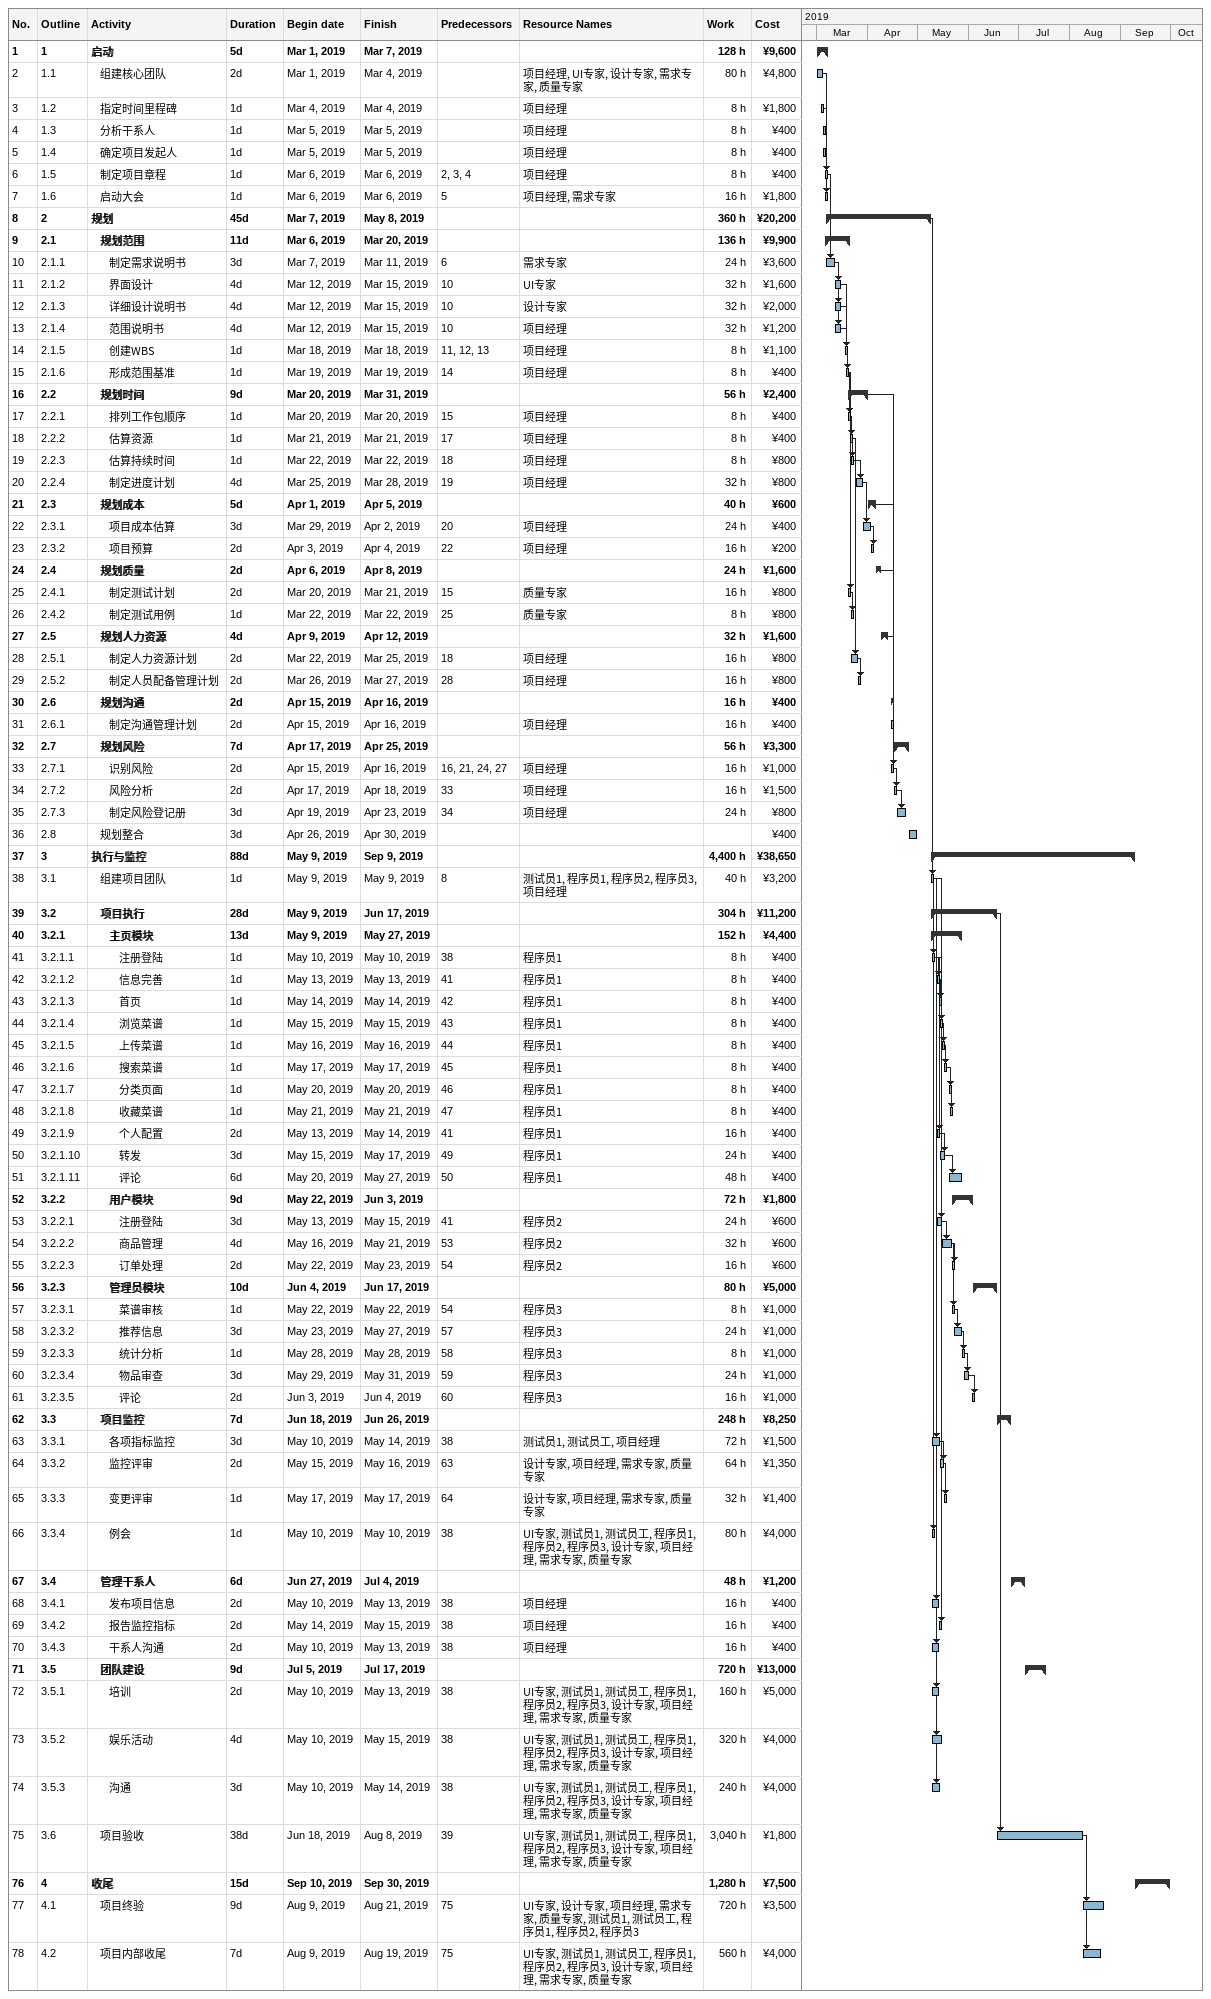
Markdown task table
| ID | WBS | Task | Duration | Start | Finish | Predecessors | Resources | Work (h) | Cost (¥) |
|---|---|---|---|---|---|---|---|---|---|
| 1 | 1 | **启动** | 5d | 2019-03-01 | 2019-03-07 |  |  | 128 | 9600 |
| 2 | 1.1 | 组建核心团队 | 2d | 2019-03-01 | 2019-03-04 |  | 项目经理, UI专家, 设计专家, 需求专家, 质量专家 | 80 | 4800 |
| 3 | 1.2 | 指定时间里程碑 | 1d | 2019-03-04 | 2019-03-04 |  | 项目经理 | 8 | 1800 |
| 4 | 1.3 | 分析干系人 | 1d | 2019-03-05 | 2019-03-05 |  | 项目经理 | 8 | 400 |
| 5 | 1.4 | 确定项目发起人 | 1d | 2019-03-05 | 2019-03-05 |  | 项目经理 | 8 | 400 |
| 6 | 1.5 | 制定项目章程 | 1d | 2019-03-06 | 2019-03-06 | 2, 3, 4 | 项目经理 | 8 | 400 |
| 7 | 1.6 | 启动大会 | 1d | 2019-03-06 | 2019-03-06 | 5 | 项目经理, 需求专家 | 16 | 1800 |
| 8 | 2 | **规划** | 45d | 2019-03-07 | 2019-05-08 |  |  | 360 | 20200 |
| 9 | 2.1 | **规划范围** | 11d | 2019-03-06 | 2019-03-20 |  |  | 136 | 9900 |
| 10 | 2.1.1 | 制定需求说明书 | 3d | 2019-03-07 | 2019-03-11 | 6 | 需求专家 | 24 | 3600 |
| 11 | 2.1.2 | 界面设计 | 4d | 2019-03-12 | 2019-03-15 | 10 | UI专家 | 32 | 1600 |
| 12 | 2.1.3 | 详细设计说明书 | 4d | 2019-03-12 | 2019-03-15 | 10 | 设计专家 | 32 | 2000 |
| 13 | 2.1.4 | 范围说明书 | 4d | 2019-03-12 | 2019-03-15 | 10 | 项目经理 | 32 | 1200 |
| 14 | 2.1.5 | 创建WBS | 1d | 2019-03-18 | 2019-03-18 | 11, 12, 13 | 项目经理 | 8 | 1100 |
| 15 | 2.1.6 | 形成范围基准 | 1d | 2019-03-19 | 2019-03-19 | 14 | 项目经理 | 8 | 400 |
| 16 | 2.2 | **规划时间** | 9d | 2019-03-20 | 2019-03-31 |  |  | 56 | 2400 |
| 17 | 2.2.1 | 排列工作包顺序 | 1d | 2019-03-20 | 2019-03-20 | 15 | 项目经理 | 8 | 400 |
| 18 | 2.2.2 | 估算资源 | 1d | 2019-03-21 | 2019-03-21 | 17 | 项目经理 | 8 | 400 |
| 19 | 2.2.3 | 估算持续时间 | 1d | 2019-03-22 | 2019-03-22 | 18 | 项目经理 | 8 | 800 |
| 20 | 2.2.4 | 制定进度计划 | 4d | 2019-03-25 | 2019-03-28 | 19 | 项目经理 | 32 | 800 |
| 21 | 2.3 | **规划成本** | 5d | 2019-04-01 | 2019-04-05 |  |  | 40 | 600 |
| 22 | 2.3.1 | 项目成本估算 | 3d | 2019-03-29 | 2019-04-02 | 20 | 项目经理 | 24 | 400 |
| 23 | 2.3.2 | 项目预算 | 2d | 2019-04-03 | 2019-04-04 | 22 | 项目经理 | 16 | 200 |
| 24 | 2.4 | **规划质量** | 2d | 2019-04-06 | 2019-04-08 |  |  | 24 | 1600 |
| 25 | 2.4.1 | 制定测试计划 | 2d | 2019-03-20 | 2019-03-21 | 15 | 质量专家 | 16 | 800 |
| 26 | 2.4.2 | 制定测试用例 | 1d | 2019-03-22 | 2019-03-22 | 25 | 质量专家 | 8 | 800 |
| 27 | 2.5 | **规划人力资源** | 4d | 2019-04-09 | 2019-04-12 |  |  | 32 | 1600 |
| 28 | 2.5.1 | 制定人力资源计划 | 2d | 2019-03-22 | 2019-03-25 | 18 | 项目经理 | 16 | 800 |
| 29 | 2.5.2 | 制定人员配备管理计划 | 2d | 2019-03-26 | 2019-03-27 | 28 | 项目经理 | 16 | 800 |
| 30 | 2.6 | **规划沟通** | 2d | 2019-04-15 | 2019-04-16 |  |  | 16 | 400 |
| 31 | 2.6.1 | 制定沟通管理计划 | 2d | 2019-04-15 | 2019-04-16 |  | 项目经理 | 16 | 400 |
| 32 | 2.7 | **规划风险** | 7d | 2019-04-17 | 2019-04-25 |  |  | 56 | 3300 |
| 33 | 2.7.1 | 识别风险 | 2d | 2019-04-15 | 2019-04-16 | 16, 21, 24, 27 | 项目经理 | 16 | 1000 |
| 34 | 2.7.2 | 风险分析 | 2d | 2019-04-17 | 2019-04-18 | 33 | 项目经理 | 16 | 1500 |
| 35 | 2.7.3 | 制定风险登记册 | 3d | 2019-04-19 | 2019-04-23 | 34 | 项目经理 | 24 | 800 |
| 36 | 2.8 | 规划整合 | 3d | 2019-04-26 | 2019-04-30 |  |  |  | 400 |
| 37 | 3 | **执行与监控** | 88d | 2019-05-09 | 2019-09-09 |  |  | 4400 | 38650 |
| 38 | 3.1 | 组建项目团队 | 1d | 2019-05-09 | 2019-05-09 | 8 | 测试员1, 程序员1, 程序员2, 程序员3, 项目经理 | 40 | 3200 |
| 39 | 3.2 | **项目执行** | 28d | 2019-05-09 | 2019-06-17 |  |  | 304 | 11200 |
| 40 | 3.2.1 | **主页模块** | 13d | 2019-05-09 | 2019-05-27 |  |  | 152 | 4400 |
| 41 | 3.2.1.1 | 注册登陆 | 1d | 2019-05-10 | 2019-05-10 | 38 | 程序员1 | 8 | 400 |
| 42 | 3.2.1.2 | 信息完善 | 1d | 2019-05-13 | 2019-05-13 | 41 | 程序员1 | 8 | 400 |
| 43 | 3.2.1.3 | 首页 | 1d | 2019-05-14 | 2019-05-14 | 42 | 程序员1 | 8 | 400 |
| 44 | 3.2.1.4 | 浏览菜谱 | 1d | 2019-05-15 | 2019-05-15 | 43 | 程序员1 | 8 | 400 |
| 45 | 3.2.1.5 | 上传菜谱 | 1d | 2019-05-16 | 2019-05-16 | 44 | 程序员1 | 8 | 400 |
| 46 | 3.2.1.6 | 搜索菜谱 | 1d | 2019-05-17 | 2019-05-17 | 45 | 程序员1 | 8 | 400 |
| 47 | 3.2.1.7 | 分类页面 | 1d | 2019-05-20 | 2019-05-20 | 46 | 程序员1 | 8 | 400 |
| 48 | 3.2.1.8 | 收藏菜谱 | 1d | 2019-05-21 | 2019-05-21 | 47 | 程序员1 | 8 | 400 |
| 49 | 3.2.1.9 | 个人配置 | 2d | 2019-05-13 | 2019-05-14 | 41 | 程序员1 | 16 | 400 |
| 50 | 3.2.1.10 | 转发 | 3d | 2019-05-15 | 2019-05-17 | 49 | 程序员1 | 24 | 400 |
| 51 | 3.2.1.11 | 评论 | 6d | 2019-05-20 | 2019-05-27 | 50 | 程序员1 | 48 | 400 |
| 52 | 3.2.2 | **用户模块** | 9d | 2019-05-22 | 2019-06-03 |  |  | 72 | 1800 |
| 53 | 3.2.2.1 | 注册登陆 | 3d | 2019-05-13 | 2019-05-15 | 41 | 程序员2 | 24 | 600 |
| 54 | 3.2.2.2 | 商品管理 | 4d | 2019-05-16 | 2019-05-21 | 53 | 程序员2 | 32 | 600 |
| 55 | 3.2.2.3 | 订单处理 | 2d | 2019-05-22 | 2019-05-23 | 54 | 程序员2 | 16 | 600 |
| 56 | 3.2.3 | **管理员模块** | 10d | 2019-06-04 | 2019-06-17 |  |  | 80 | 5000 |
| 57 | 3.2.3.1 | 菜谱审核 | 1d | 2019-05-22 | 2019-05-22 | 54 | 程序员3 | 8 | 1000 |
| 58 | 3.2.3.2 | 推荐信息 | 3d | 2019-05-23 | 2019-05-27 | 57 | 程序员3 | 24 | 1000 |
| 59 | 3.2.3.3 | 统计分析 | 1d | 2019-05-28 | 2019-05-28 | 58 | 程序员3 | 8 | 1000 |
| 60 | 3.2.3.4 | 物品审查 | 3d | 2019-05-29 | 2019-05-31 | 59 | 程序员3 | 24 | 1000 |
| 61 | 3.2.3.5 | 评论 | 2d | 2019-06-03 | 2019-06-04 | 60 | 程序员3 | 16 | 1000 |
| 62 | 3.3 | **项目监控** | 7d | 2019-06-18 | 2019-06-26 |  |  | 248 | 8250 |
| 63 | 3.3.1 | 各项指标监控 | 3d | 2019-05-10 | 2019-05-14 | 38 | 测试员1, 测试员工, 项目经理 | 72 | 1500 |
| 64 | 3.3.2 | 监控评审 | 2d | 2019-05-15 | 2019-05-16 | 63 | 设计专家, 项目经理, 需求专家, 质量专家 | 64 | 1350 |
| 65 | 3.3.3 | 变更评审 | 1d | 2019-05-17 | 2019-05-17 | 64 | 设计专家, 项目经理, 需求专家, 质量专家 | 32 | 1400 |
| 66 | 3.3.4 | 例会 | 1d | 2019-05-10 | 2019-05-10 | 38 | UI专家, 测试员1, 测试员工, 程序员1, 程序员2, 程序员3, 设计专家, 项目经理, 需求专家, 质量专家 | 80 | 4000 |
| 67 | 3.4 | **管理干系人** | 6d | 2019-06-27 | 2019-07-04 |  |  | 48 | 1200 |
| 68 | 3.4.1 | 发布项目信息 | 2d | 2019-05-10 | 2019-05-13 | 38 | 项目经理 | 16 | 400 |
| 69 | 3.4.2 | 报告监控指标 | 2d | 2019-05-14 | 2019-05-15 | 38 | 项目经理 | 16 | 400 |
| 70 | 3.4.3 | 干系人沟通 | 2d | 2019-05-10 | 2019-05-13 | 38 | 项目经理 | 16 | 400 |
| 71 | 3.5 | **团队建设** | 9d | 2019-07-05 | 2019-07-17 |  |  | 720 | 13000 |
| 72 | 3.5.1 | 培训 | 2d | 2019-05-10 | 2019-05-13 | 38 | UI专家, 测试员1, 测试员工, 程序员1, 程序员2, 程序员3, 设计专家, 项目经理, 需求专家, 质量专家 | 160 | 5000 |
| 73 | 3.5.2 | 娱乐活动 | 4d | 2019-05-10 | 2019-05-15 | 38 | UI专家, 测试员1, 测试员工, 程序员1, 程序员2, 程序员3, 设计专家, 项目经理, 需求专家, 质量专家 | 320 | 4000 |
| 74 | 3.5.3 | 沟通 | 3d | 2019-05-10 | 2019-05-14 | 38 | UI专家, 测试员1, 测试员工, 程序员1, 程序员2, 程序员3, 设计专家, 项目经理, 需求专家, 质量专家 | 240 | 4000 |
| 75 | 3.6 | 项目验收 | 38d | 2019-06-18 | 2019-08-08 | 39 | UI专家, 测试员1, 测试员工, 程序员1, 程序员2, 程序员3, 设计专家, 项目经理, 需求专家, 质量专家 | 3040 | 1800 |
| 76 | 4 | **收尾** | 15d | 2019-09-10 | 2019-09-30 |  |  | 1280 | 7500 |
| 77 | 4.1 | 项目终验 | 9d | 2019-08-09 | 2019-08-21 | 75 | UI专家, 设计专家, 项目经理, 需求专家, 质量专家, 测试员1, 测试员工, 程序员1, 程序员2, 程序员3 | 720 | 3500 |
| 78 | 4.2 | 项目内部收尾 | 7d | 2019-08-09 | 2019-08-19 | 75 | UI专家, 测试员1, 测试员工, 程序员1, 程序员2, 程序员3, 设计专家, 项目经理, 需求专家, 质量专家 | 560 | 4000 |
